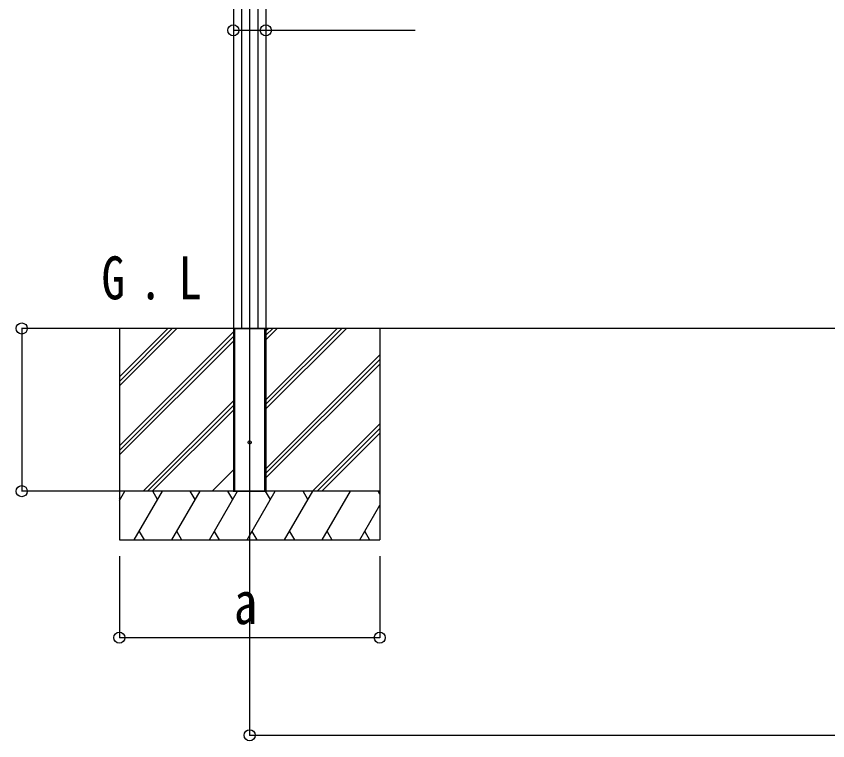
# Model space of a CAD drawing. Units: millimetres, scale not verified. Extents: x -16820 to 16820, y -11880 to 11880.
# Drawn here: x -13732 to -11239, y -9217 to -6990 of the extents above; entities that cross this region are included whole.
import ezdxf
from ezdxf.enums import TextEntityAlignment as Align

# ---------------------------------------------------------------- set-up
doc = ezdxf.new("R2010")
doc.units = ezdxf.units.MM
doc.header["$LTSCALE"] = 60
for name, color, linetype in [('0-2_USER1', 3, 'Continuous'), ('0-3_YKK_12', 2, 'Continuous'), ('0-4_YKK_A1', 4, 'Continuous'), ('0-5_YKK_D', 6, 'Continuous')]:
    doc.layers.add(name, color=color, linetype=linetype)
doc.styles.add('ＭＳ ゴシック', font='')
doc.styles.get('ＭＳ ゴシック').set_extended_font_data('MS Gothic')

msp = doc.modelspace()

# ---------------------------------------------------------------- linework, layer by layer
at = {"layer": '0-3_YKK_12'}
msp.add_line((-13014.92, -5585.03), (-13014.92, -8719.28), dxfattribs=at)
at = {"layer": '0-4_YKK_A1'}
for p, q in [((-13039.74, -5579.62), (-13039.74, -7950)), ((-12990.11, -5579.62), (-12990.11, -7950)), ((-12964.92, -5581.36), (-12964.92, -7950)), ((-4545.98, -7950), (-13653.69, -7950)), ((-13414.92, -7950), (-13414.92, -8600)), ((-13414.92, -8126.63), (-13238.29, -7950)), ((-13414.92, -8112.49), (-13252.43, -7950)), ((-13414.92, -8098.35), (-13266.57, -7950)), ((-13064.92, -7950), (-13064.92, -8450)), ((-13062.42, -7950), (-13062.42, -8450)), ((-13060.92, -7950), (-13060.92, -8450)), ((-12968.92, -7950), (-12968.92, -8450)), ((-12967.42, -7950), (-12967.42, -8450)), ((-12965.22, -7950), (-12964.92, -7950)), ((-12964.92, -7950), (-12964.92, -8450)), ((-12964.92, -8197.13), (-12717.79, -7950)), ((-12964.92, -8182.99), (-12731.93, -7950)), ((-12964.92, -8168.85), (-12746.07, -7950)), ((-12964.92, -7985), (-12929.92, -7950)), ((-12964.92, -7970.86), (-12944.07, -7950)), ((-12964.92, -7956.71), (-12958.21, -7950)), ((-12614.92, -7950), (-12614.92, -8600)), ((-13414.92, -8310.48), (-13064.92, -7960.48)), ((-13414.92, -8324.62), (-13064.92, -7974.62)), ((-13414.92, -8338.76), (-13064.92, -7988.76)), ((-12964.92, -8380.98), (-12614.92, -8030.98)), ((-12964.92, -8395.12), (-12614.92, -8045.12)), ((-12964.92, -8409.26), (-12614.92, -8059.26)), ((-13342.31, -8450), (-13064.92, -8172.61)), ((-13328.17, -8450), (-13064.92, -8186.75)), ((-13314.03, -8450), (-13064.92, -8200.9)), ((-12821.81, -8450), (-12614.92, -8243.11)), ((-12807.67, -8450), (-12614.92, -8257.25)), ((-12793.53, -8450), (-12614.92, -8271.39)), ((-13130.18, -8450), (-13064.92, -8384.74)), ((-12614.92, -8450), (-13414.92, -8450)), ((-13414.92, -8478.94), (-13398.21, -8450)), ((-13369.34, -8600), (-13282.74, -8450)), ((-13297.74, -8475.98), (-13312.74, -8450)), ((-13253.87, -8600), (-13167.27, -8450)), ((-13182.27, -8475.98), (-13197.27, -8450)), ((-13138.4, -8600), (-13051.8, -8450)), ((-13066.8, -8475.98), (-13081.8, -8450)), ((-13065.16, -8450), (-13064.86, -8450)), ((-13064.86, -8450), (-13062.96, -8450)), ((-13062.96, -8450), (-13062.66, -8450)), ((-13062.66, -8450), (-13061.66, -8450)), ((-13061.66, -8450), (-13061.16, -8450)), ((-13060.92, -8450), (-12968.92, -8450)), ((-13022.93, -8600), (-12936.33, -8450)), ((-12969.16, -8450), (-12968.66, -8450)), ((-12968.66, -8450), (-12967.66, -8450)), ((-12951.33, -8475.98), (-12966.33, -8450)), ((-12965.46, -8450), (-12965.16, -8450)), ((-12907.46, -8600), (-12820.86, -8450)), ((-12835.86, -8475.98), (-12850.86, -8450)), ((-12791.99, -8600), (-12705.39, -8450)), ((-12614.92, -8458.66), (-12619.92, -8450)), ((-13413.21, -8475.98), (-13414.92, -8473.02)), ((-12676.52, -8600), (-12614.92, -8493.3)), ((-13354.35, -8574.02), (-13339.35, -8600)), ((-13238.88, -8574.02), (-13223.88, -8600)), ((-13123.41, -8574.02), (-13108.41, -8600)), ((-13007.93, -8574.02), (-12992.94, -8600)), ((-12892.47, -8574.02), (-12877.47, -8600)), ((-12777, -8574.02), (-12762, -8600)), ((-12661.52, -8574.02), (-12646.53, -8600)), ((-13414.92, -8600), (-12614.92, -8600))]:
    msp.add_line(p, q, dxfattribs=at)
for points in [[(-13064.92, -5581.36), (-13064.92, -7950), (-13064.62, -7950), (-12965.22, -7950)], [(-12967.66, -8450), (-12967.36, -8450), (-12965.46, -8450)]]:
    msp.add_lwpolyline(points, dxfattribs=at)
msp.add_circle((-13014.92, -8300), 5, dxfattribs=at)
at = {"layer": '0-5_YKK_D'}
for p, q in [((-12965.18, -7032.68), (-12965.18, -7032.66)), ((-13415.92, -7950), (-13715.92, -7950)), ((-13714.92, -7950), (-13714.92, -8450)), ((-13415.92, -8450), (-13715.92, -8450)), ((-13415.17, -8650), (-13415.17, -8901)), ((-12615.17, -8650), (-12615.17, -8901)), ((-13014.93, -8651), (-13014.93, -9201)), ((-13415.17, -8900), (-12615.17, -8900)), ((-13014.93, -9200), (-5214.93, -9200))]:
    msp.add_line(p, q, dxfattribs=at)
msp.add_lwpolyline([(-13065.18, -7033.68), (-12965.18, -7033.66), (-12506.78, -7033.59)], dxfattribs=at)
for centre in [(-13065.18, -7033.68), (-12965.18, -7033.66), (-13714.92, -7950), (-13714.92, -8450), (-13415.17, -8900), (-12615.17, -8900), (-13014.93, -9200)]:
    msp.add_circle(centre, 17, dxfattribs=at)

# ---------------------------------------------------------------- texts
at = {"layer": '0-2_USER1', "style": 'ＭＳ ゴシック', "width": 0.8}
for s, p in [('G', (-13470, -7900)), ('L', (-13233.58, -7900)), ('.', (-13354.8, -7900))]:
    msp.add_text(s, height=132, dxfattribs=at).set_placement(p, align=Align.BOTTOM_LEFT)
at = {"layer": '0-5_YKK_D', "style": 'ＭＳ ゴシック', "width": 0.8}
msp.add_text('a', height=132, dxfattribs=at).set_placement((-13063.17, -8898), align=Align.BOTTOM_LEFT)

doc.saveas('drawing.dxf')
